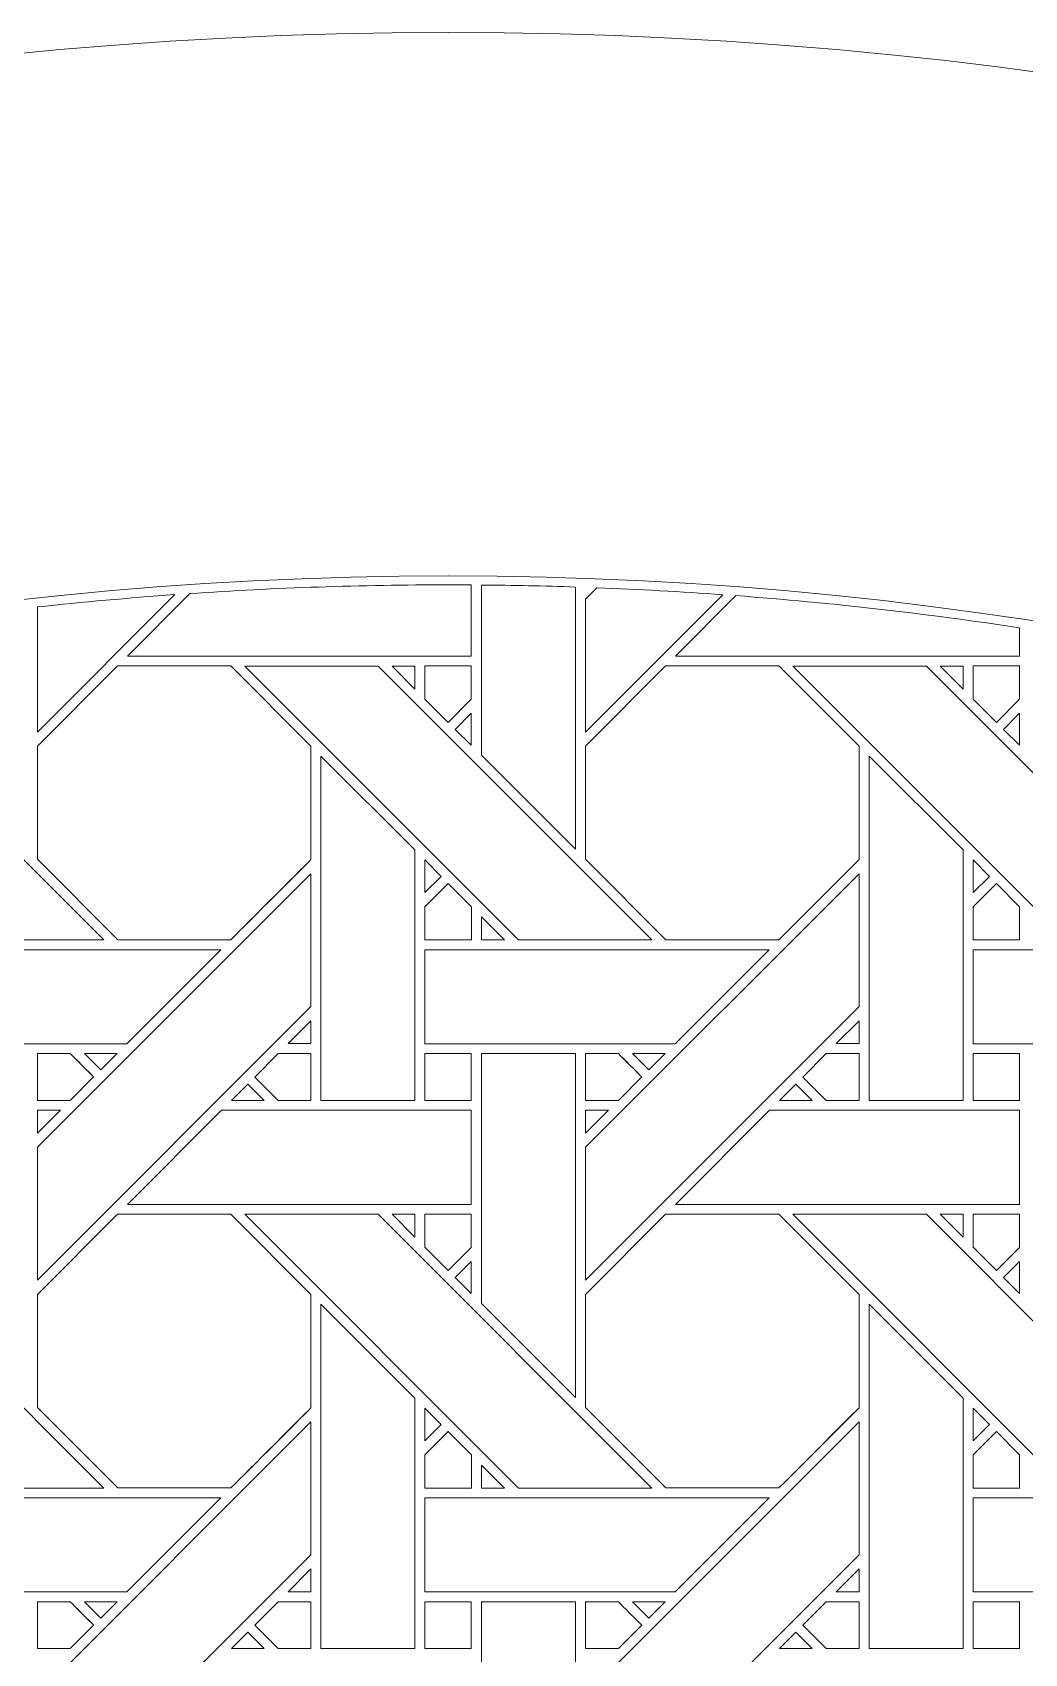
# Model space of a CAD drawing. Header units: inches. Extents: x 4.9 to 19.9, y 1.6 to 16.6.
# Drawn here: x 11.663 to 13.38, y 13.789 to 16.595 of the extents above; entities that cross this region are included whole.
import ezdxf

# ---------------------------------------------------------------- set-up
doc = ezdxf.new("R2010")
doc.units = ezdxf.units.IN
doc.header["$MEASUREMENT"] = 0
doc.layers.add('Design', color=7, linetype='Continuous', lineweight=0)

msp = doc.modelspace()

# ---------------------------------------------------------------- linework, layer by layer
at = {"layer": 'Design'}
for points, knots in [([(12.3829, 16.5948), (8.2407, 16.5948), (4.8829, 13.2369), (4.8829, 9.0948), (4.8829, 4.9526), (8.2407, 1.5948), (12.3829, 1.5948), (16.525, 1.5948), (19.8829, 4.9526), (19.8829, 9.0948), (19.8829, 13.2369), (16.525, 16.5948), (12.3829, 16.5948)], [0, 0, 0, 0, 1, 1, 1, 2, 2, 2, 3, 3, 3, 4, 4, 4, 4]), ([(12.3829, 15.6543), (8.7601, 15.6543), (5.8233, 12.7175), (5.8233, 9.0948), (5.8233, 5.472), (8.7601, 2.5353), (12.3829, 2.5353), (16.0056, 2.5353), (18.9424, 5.472), (18.9424, 9.0948), (18.9424, 12.7175), (16.0056, 15.6543), (12.3829, 15.6543)], [0, 0, 0, 0, 1, 1, 1, 2, 2, 2, 3, 3, 3, 4, 4, 4, 4]), ([(12.3829, 15.6389), (12.3962, 15.6389), (12.4095, 15.6387), (12.4228, 15.6386), (12.4228, 15.6386), (12.4228, 15.5155), (12.4228, 15.5155), (12.4228, 15.5155), (11.8275, 15.5155), (11.8275, 15.5155), (11.8275, 15.5155), (11.9357, 15.6237), (11.9357, 15.6237), (12.0835, 15.6337), (12.2326, 15.6389), (12.3829, 15.6389)], [0, 0, 0, 0, 1, 1, 1, 2, 2, 2, 3, 3, 3, 4, 4, 4, 5, 5, 5, 5]), ([(12.4403, 15.6385), (12.4948, 15.6381), (12.5491, 15.6369), (12.6032, 15.6351), (12.6032, 15.6351), (12.6032, 15.1812), (12.6032, 15.1812), (12.6032, 15.1812), (12.4403, 15.3441), (12.4403, 15.3441), (12.4403, 15.3441), (12.4403, 15.6385), (12.4403, 15.6385)], [0, 0, 0, 0, 1, 1, 1, 2, 2, 2, 3, 3, 3, 4, 4, 4, 4]), ([(12.6204, 15.6142), (12.6204, 15.6142), (12.6401, 15.6339), (12.6401, 15.6339), (12.7131, 15.6311), (12.7858, 15.627), (12.8581, 15.6218), (12.8581, 15.6218), (12.6204, 15.3841), (12.6204, 15.3841), (12.6204, 15.3841), (12.6204, 15.6142), (12.6204, 15.6142)], [0, 0, 0, 0, 1, 1, 1, 2, 2, 2, 3, 3, 3, 4, 4, 4, 4]), ([(11.6717, 15.6006), (11.7505, 15.6091), (11.8298, 15.6162), (11.9095, 15.6219), (11.9095, 15.6219), (11.6717, 15.3841), (11.6717, 15.3841), (11.6717, 15.3841), (11.6717, 15.6006), (11.6717, 15.6006)], [0, 0, 0, 0, 1, 1, 1, 2, 2, 2, 3, 3, 3, 3]), ([(13.3715, 15.5646), (13.3715, 15.5646), (13.3715, 15.5155), (13.3715, 15.5155), (13.3715, 15.5155), (12.7762, 15.5155), (12.7762, 15.5155), (12.7762, 15.5155), (12.8809, 15.6202), (12.8809, 15.6202), (13.0462, 15.6077), (13.2098, 15.5892), (13.3715, 15.5646)], [0, 0, 0, 0, 1, 1, 1, 2, 2, 2, 3, 3, 3, 4, 4, 4, 4]), ([(11.313, 15.4984), (11.313, 15.4984), (11.7867, 15.0248), (11.7867, 15.0248), (11.7867, 15.0248), (11.5556, 15.0248), (11.5556, 15.0248), (11.5556, 15.0248), (11.0821, 15.4984), (11.0821, 15.4984), (11.0821, 15.4984), (11.313, 15.4984), (11.313, 15.4984)], [0, 0, 0, 0, 1, 1, 1, 2, 2, 2, 3, 3, 3, 4, 4, 4, 4]), ([(11.6717, 15.1641), (11.6717, 15.1641), (11.6717, 15.3597), (11.6717, 15.3597), (11.6717, 15.3597), (11.8104, 15.4985), (11.8104, 15.4985), (11.8104, 15.4985), (12.0066, 15.4985), (12.0066, 15.4985), (12.0066, 15.4985), (12.1453, 15.3597), (12.1453, 15.3597), (12.1453, 15.3597), (12.1453, 15.1635), (12.1453, 15.1635), (12.1275, 15.1456), (12.0156, 15.0339), (12.0066, 15.0248), (12.0066, 15.0248), (11.8109, 15.0248), (11.8109, 15.0248), (11.8109, 15.0248), (11.6717, 15.1641), (11.6717, 15.1641)], [0, 0, 0, 0, 1, 1, 1, 2, 2, 2, 3, 3, 3, 4, 4, 4, 5, 5, 5, 6, 6, 6, 7, 7, 7, 8, 8, 8, 8]), ([(11.6717, 15.3597), (11.6717, 15.3597), (11.8104, 15.4985), (11.8104, 15.4985), (11.8104, 15.4985), (12.0066, 15.4985), (12.0066, 15.4985), (12.0066, 15.4985), (12.1453, 15.3597), (12.1453, 15.3597), (12.1453, 15.3597), (12.1453, 15.1635), (12.1453, 15.1635), (12.1274, 15.1455), (12.0155, 15.0338), (12.0066, 15.0248), (12.0066, 15.0248), (11.8109, 15.0248), (11.8109, 15.0248), (11.8109, 15.0248), (11.6717, 15.1641), (11.6717, 15.1641), (11.6717, 15.1641), (11.6717, 15.3597), (11.6717, 15.3597)], [0, 0, 0, 0, 1, 1, 1, 2, 2, 2, 3, 3, 3, 4, 4, 4, 5, 5, 5, 6, 6, 6, 7, 7, 7, 8, 8, 8, 8]), ([(12.7354, 15.0248), (12.7354, 15.0248), (12.5044, 15.0248), (12.5044, 15.0248), (12.5044, 15.0248), (12.0308, 15.4984), (12.0308, 15.4984), (12.0308, 15.4984), (12.2618, 15.4984), (12.2618, 15.4984), (12.2618, 15.4984), (12.7354, 15.0248), (12.7354, 15.0248)], [0, 0, 0, 0, 1, 1, 1, 2, 2, 2, 3, 3, 3, 4, 4, 4, 4]), ([(12.2859, 15.4984), (12.2859, 15.4984), (12.3253, 15.4984), (12.3253, 15.4984), (12.3253, 15.4984), (12.3253, 15.4586), (12.3253, 15.4586), (12.3253, 15.4586), (12.2859, 15.4984), (12.2859, 15.4984)], [0, 0, 0, 0, 1, 1, 1, 2, 2, 2, 3, 3, 3, 3]), ([(12.3425, 15.4413), (12.3425, 15.4413), (12.3425, 15.4985), (12.3425, 15.4985), (12.3425, 15.4985), (12.4228, 15.4985), (12.4228, 15.4985), (12.4228, 15.4985), (12.4228, 15.4409), (12.4228, 15.4409), (12.4228, 15.4409), (12.3828, 15.4009), (12.3828, 15.4009), (12.3828, 15.4009), (12.3425, 15.4413), (12.3425, 15.4413)], [0, 0, 0, 0, 1, 1, 1, 2, 2, 2, 3, 3, 3, 4, 4, 4, 5, 5, 5, 5]), ([(12.4228, 15.4409), (12.4228, 15.4409), (12.3828, 15.4009), (12.3828, 15.4009), (12.3828, 15.4009), (12.3425, 15.4413), (12.3425, 15.4413), (12.3425, 15.4413), (12.3425, 15.4985), (12.3425, 15.4985), (12.3425, 15.4985), (12.4228, 15.4985), (12.4228, 15.4985), (12.4228, 15.4985), (12.4228, 15.4409), (12.4228, 15.4409)], [0, 0, 0, 0, 1, 1, 1, 2, 2, 2, 3, 3, 3, 4, 4, 4, 5, 5, 5, 5]), ([(12.6204, 15.1641), (12.6204, 15.1641), (12.6204, 15.3597), (12.6204, 15.3597), (12.6204, 15.3597), (12.7591, 15.4985), (12.7591, 15.4985), (12.7591, 15.4985), (12.9553, 15.4985), (12.9553, 15.4985), (12.9553, 15.4985), (13.0941, 15.3597), (13.0941, 15.3597), (13.0941, 15.3597), (13.0941, 15.1635), (13.0941, 15.1635), (13.0763, 15.1456), (12.9643, 15.0339), (12.9553, 15.0248), (12.9553, 15.0248), (12.7596, 15.0248), (12.7596, 15.0248), (12.7596, 15.0248), (12.6204, 15.1641), (12.6204, 15.1641)], [0, 0, 0, 0, 1, 1, 1, 2, 2, 2, 3, 3, 3, 4, 4, 4, 5, 5, 5, 6, 6, 6, 7, 7, 7, 8, 8, 8, 8]), ([(12.6204, 15.3597), (12.6204, 15.3597), (12.7591, 15.4985), (12.7591, 15.4985), (12.7591, 15.4985), (12.9553, 15.4985), (12.9553, 15.4985), (12.9553, 15.4985), (13.0941, 15.3597), (13.0941, 15.3597), (13.0941, 15.3597), (13.0941, 15.1635), (13.0941, 15.1635), (13.0757, 15.145), (12.9639, 15.0334), (12.9553, 15.0248), (12.9553, 15.0248), (12.7596, 15.0248), (12.7596, 15.0248), (12.7596, 15.0248), (12.6204, 15.1641), (12.6204, 15.1641), (12.6204, 15.1641), (12.6204, 15.3597), (12.6204, 15.3597)], [0, 0, 0, 0, 1, 1, 1, 2, 2, 2, 3, 3, 3, 4, 4, 4, 5, 5, 5, 6, 6, 6, 7, 7, 7, 8, 8, 8, 8]), ([(13.6841, 15.0248), (13.6841, 15.0248), (13.4531, 15.0248), (13.4531, 15.0248), (13.4531, 15.0248), (12.9795, 15.4984), (12.9795, 15.4984), (12.9795, 15.4984), (13.2105, 15.4984), (13.2105, 15.4984), (13.2105, 15.4984), (13.6841, 15.0248), (13.6841, 15.0248)], [0, 0, 0, 0, 1, 1, 1, 2, 2, 2, 3, 3, 3, 4, 4, 4, 4]), ([(13.2346, 15.4984), (13.2346, 15.4984), (13.2741, 15.4984), (13.2741, 15.4984), (13.2741, 15.4984), (13.2741, 15.4586), (13.2741, 15.4586), (13.2741, 15.4586), (13.2346, 15.4984), (13.2346, 15.4984)], [0, 0, 0, 0, 1, 1, 1, 2, 2, 2, 3, 3, 3, 3]), ([(13.2913, 15.4413), (13.2913, 15.4413), (13.2913, 15.4985), (13.2913, 15.4985), (13.2913, 15.4985), (13.3715, 15.4985), (13.3715, 15.4985), (13.3715, 15.4985), (13.3715, 15.4409), (13.3715, 15.4409), (13.3715, 15.4409), (13.3316, 15.4009), (13.3316, 15.4009), (13.3316, 15.4009), (13.2913, 15.4413), (13.2913, 15.4413)], [0, 0, 0, 0, 1, 1, 1, 2, 2, 2, 3, 3, 3, 4, 4, 4, 5, 5, 5, 5]), ([(13.3715, 15.4409), (13.3715, 15.4409), (13.3316, 15.4009), (13.3316, 15.4009), (13.3316, 15.4009), (13.2913, 15.4413), (13.2913, 15.4413), (13.2913, 15.4413), (13.2913, 15.4985), (13.2913, 15.4985), (13.2913, 15.4985), (13.3715, 15.4985), (13.3715, 15.4985), (13.3715, 15.4985), (13.3715, 15.4409), (13.3715, 15.4409)], [0, 0, 0, 0, 1, 1, 1, 2, 2, 2, 3, 3, 3, 4, 4, 4, 5, 5, 5, 5]), ([(12.4228, 15.4166), (12.4228, 15.4166), (12.4228, 15.3614), (12.4228, 15.3614), (12.4228, 15.3614), (12.395, 15.3888), (12.395, 15.3888), (12.395, 15.3888), (12.4228, 15.4166), (12.4228, 15.4166)], [0, 0, 0, 0, 1, 1, 1, 2, 2, 2, 3, 3, 3, 3]), ([(13.3715, 15.4166), (13.3715, 15.4166), (13.3715, 15.3614), (13.3715, 15.3614), (13.3715, 15.3614), (13.3438, 15.3888), (13.3438, 15.3888), (13.3438, 15.3888), (13.3715, 15.4166), (13.3715, 15.4166)], [0, 0, 0, 0, 1, 1, 1, 2, 2, 2, 3, 3, 3, 3]), ([(12.1625, 14.7468), (12.1625, 14.7468), (12.1625, 15.3426), (12.1625, 15.3426), (12.1625, 15.3426), (12.3252, 15.1805), (12.3252, 15.1805), (12.3252, 15.1805), (12.3252, 14.7468), (12.3252, 14.7468), (12.3252, 14.7468), (12.1625, 14.7468), (12.1625, 14.7468)], [0, 0, 0, 0, 1, 1, 1, 2, 2, 2, 3, 3, 3, 4, 4, 4, 4]), ([(13.1112, 14.7468), (13.1112, 14.7468), (13.1112, 15.3426), (13.1112, 15.3426), (13.1112, 15.3426), (13.274, 15.1805), (13.274, 15.1805), (13.274, 15.1805), (13.274, 14.7468), (13.274, 14.7468), (13.274, 14.7468), (13.1112, 14.7468), (13.1112, 14.7468)], [0, 0, 0, 0, 1, 1, 1, 2, 2, 2, 3, 3, 3, 4, 4, 4, 4]), ([(12.3425, 15.1062), (12.3425, 15.1062), (12.3425, 15.163), (12.3425, 15.163), (12.3425, 15.163), (12.3707, 15.1344), (12.3707, 15.1344), (12.3707, 15.1344), (12.3425, 15.1062), (12.3425, 15.1062)], [0, 0, 0, 0, 1, 1, 1, 2, 2, 2, 3, 3, 3, 3]), ([(13.2913, 15.1062), (13.2913, 15.1062), (13.2913, 15.163), (13.2913, 15.163), (13.2913, 15.163), (13.3195, 15.1344), (13.3195, 15.1344), (13.3195, 15.1344), (13.2913, 15.1062), (13.2913, 15.1062)], [0, 0, 0, 0, 1, 1, 1, 2, 2, 2, 3, 3, 3, 3]), ([(12.1453, 14.909), (12.1453, 14.909), (11.6717, 14.4354), (11.6717, 14.4354), (11.6717, 14.4354), (11.6717, 14.6655), (11.6717, 14.6655), (11.6717, 14.6655), (12.1453, 15.139), (12.1453, 15.139), (12.1453, 15.139), (12.1453, 14.909), (12.1453, 14.909)], [0, 0, 0, 0, 1, 1, 1, 2, 2, 2, 3, 3, 3, 4, 4, 4, 4]), ([(12.3425, 15.0246), (12.3425, 15.0246), (12.3425, 15.0819), (12.3425, 15.0819), (12.3425, 15.0819), (12.3829, 15.1222), (12.3829, 15.1222), (12.3829, 15.1222), (12.4232, 15.0819), (12.4232, 15.0819), (12.4232, 15.0819), (12.4232, 15.0246), (12.4232, 15.0246), (12.4232, 15.0246), (12.3425, 15.0246), (12.3425, 15.0246)], [0, 0, 0, 0, 1, 1, 1, 2, 2, 2, 3, 3, 3, 4, 4, 4, 5, 5, 5, 5]), ([(12.3829, 15.1222), (12.3829, 15.1222), (12.4232, 15.0819), (12.4232, 15.0819), (12.4232, 15.0819), (12.4232, 15.0246), (12.4232, 15.0246), (12.4232, 15.0246), (12.3425, 15.0246), (12.3425, 15.0246), (12.3425, 15.0246), (12.3425, 15.0819), (12.3425, 15.0819), (12.3425, 15.0819), (12.3829, 15.1222), (12.3829, 15.1222)], [0, 0, 0, 0, 1, 1, 1, 2, 2, 2, 3, 3, 3, 4, 4, 4, 5, 5, 5, 5]), ([(13.0941, 14.909), (13.0941, 14.909), (12.6204, 14.4354), (12.6204, 14.4354), (12.6204, 14.4354), (12.6204, 14.6655), (12.6204, 14.6655), (12.6204, 14.6655), (13.0941, 15.139), (13.0941, 15.139), (13.0941, 15.139), (13.0941, 14.909), (13.0941, 14.909)], [0, 0, 0, 0, 1, 1, 1, 2, 2, 2, 3, 3, 3, 4, 4, 4, 4]), ([(13.2913, 15.0246), (13.2913, 15.0246), (13.2913, 15.0819), (13.2913, 15.0819), (13.2913, 15.0819), (13.3316, 15.1222), (13.3316, 15.1222), (13.3316, 15.1222), (13.3719, 15.0819), (13.3719, 15.0819), (13.3719, 15.0819), (13.3719, 15.0246), (13.3719, 15.0246), (13.3719, 15.0246), (13.2913, 15.0246), (13.2913, 15.0246)], [0, 0, 0, 0, 1, 1, 1, 2, 2, 2, 3, 3, 3, 4, 4, 4, 5, 5, 5, 5]), ([(13.3316, 15.1222), (13.3316, 15.1222), (13.3719, 15.0819), (13.3719, 15.0819), (13.3719, 15.0819), (13.3719, 15.0246), (13.3719, 15.0246), (13.3719, 15.0246), (13.2913, 15.0246), (13.2913, 15.0246), (13.2913, 15.0246), (13.2913, 15.0819), (13.2913, 15.0819), (13.2913, 15.0819), (13.3316, 15.1222), (13.3316, 15.1222)], [0, 0, 0, 0, 1, 1, 1, 2, 2, 2, 3, 3, 3, 4, 4, 4, 5, 5, 5, 5]), ([(12.4405, 15.0248), (12.4405, 15.0248), (12.4405, 15.0646), (12.4405, 15.0646), (12.4405, 15.0646), (12.4802, 15.0248), (12.4802, 15.0248), (12.4802, 15.0248), (12.4405, 15.0248), (12.4405, 15.0248)], [0, 0, 0, 0, 1, 1, 1, 2, 2, 2, 3, 3, 3, 3]), ([(11.9895, 15.0075), (11.9895, 15.0075), (11.8268, 14.8448), (11.8268, 14.8448), (11.8268, 14.8448), (11.3938, 14.8448), (11.3938, 14.8448), (11.3938, 14.8448), (11.3938, 15.0075), (11.3938, 15.0075), (11.3938, 15.0075), (11.9895, 15.0075), (11.9895, 15.0075)], [0, 0, 0, 0, 1, 1, 1, 2, 2, 2, 3, 3, 3, 4, 4, 4, 4]), ([(12.7755, 14.8448), (12.7755, 14.8448), (12.3425, 14.8448), (12.3425, 14.8448), (12.3425, 14.8448), (12.3425, 15.0075), (12.3425, 15.0075), (12.3425, 15.0075), (12.9382, 15.0075), (12.9382, 15.0075), (12.9382, 15.0075), (12.7755, 14.8448), (12.7755, 14.8448)], [0, 0, 0, 0, 1, 1, 1, 2, 2, 2, 3, 3, 3, 4, 4, 4, 4]), ([(13.7242, 14.8448), (13.7242, 14.8448), (13.2913, 14.8448), (13.2913, 14.8448), (13.2913, 14.8448), (13.2913, 15.0075), (13.2913, 15.0075), (13.2913, 15.0075), (13.887, 15.0075), (13.887, 15.0075), (13.887, 15.0075), (13.7242, 14.8448), (13.7242, 14.8448)], [0, 0, 0, 0, 1, 1, 1, 2, 2, 2, 3, 3, 3, 4, 4, 4, 4]), ([(12.1056, 14.8449), (12.1056, 14.8449), (12.1453, 14.8846), (12.1453, 14.8846), (12.1453, 14.8846), (12.1453, 14.8449), (12.1453, 14.8449), (12.1453, 14.8449), (12.1056, 14.8449), (12.1056, 14.8449)], [0, 0, 0, 0, 1, 1, 1, 2, 2, 2, 3, 3, 3, 3]), ([(13.0543, 14.8449), (13.0543, 14.8449), (13.0941, 14.8846), (13.0941, 14.8846), (13.0941, 14.8846), (13.0941, 14.8449), (13.0941, 14.8449), (13.0941, 14.8449), (13.0543, 14.8449), (13.0543, 14.8449)], [0, 0, 0, 0, 1, 1, 1, 2, 2, 2, 3, 3, 3, 3]), ([(11.7287, 14.8276), (11.7339, 14.8225), (11.7646, 14.7917), (11.7691, 14.7873), (11.7691, 14.7873), (11.7286, 14.7468), (11.7286, 14.7468), (11.7286, 14.7468), (11.6717, 14.7468), (11.6717, 14.7468), (11.6717, 14.7468), (11.6717, 14.8276), (11.6717, 14.8276), (11.6717, 14.8276), (11.7287, 14.8276), (11.7287, 14.8276)], [0, 0, 0, 0, 1, 1, 1, 2, 2, 2, 3, 3, 3, 4, 4, 4, 5, 5, 5, 5]), ([(11.7691, 14.7873), (11.7691, 14.7873), (11.7286, 14.7468), (11.7286, 14.7468), (11.7286, 14.7468), (11.6717, 14.7468), (11.6717, 14.7468), (11.6717, 14.7468), (11.6717, 14.8276), (11.6717, 14.8276), (11.6717, 14.8276), (11.7287, 14.8276), (11.7287, 14.8276), (11.7338, 14.8225), (11.7646, 14.7917), (11.7691, 14.7873)], [0, 0, 0, 0, 1, 1, 1, 2, 2, 2, 3, 3, 3, 4, 4, 4, 5, 5, 5, 5]), ([(11.7531, 14.8276), (11.7531, 14.8276), (11.8096, 14.8276), (11.8096, 14.8276), (11.8096, 14.8276), (11.7813, 14.7994), (11.7813, 14.7994), (11.7813, 14.7994), (11.7531, 14.8276), (11.7531, 14.8276)], [0, 0, 0, 0, 1, 1, 1, 2, 2, 2, 3, 3, 3, 3]), ([(12.0882, 14.7468), (12.0882, 14.7468), (12.0479, 14.7872), (12.0479, 14.7872), (12.0479, 14.7872), (12.0883, 14.8276), (12.0883, 14.8276), (12.0883, 14.8276), (12.1453, 14.8276), (12.1453, 14.8276), (12.1453, 14.8276), (12.1453, 14.7468), (12.1453, 14.7468), (12.1453, 14.7468), (12.0882, 14.7468), (12.0882, 14.7468)], [0, 0, 0, 0, 1, 1, 1, 2, 2, 2, 3, 3, 3, 4, 4, 4, 5, 5, 5, 5]), ([(12.1453, 14.8276), (12.1453, 14.8276), (12.1453, 14.7468), (12.1453, 14.7468), (12.1453, 14.7468), (12.0882, 14.7468), (12.0882, 14.7468), (12.0882, 14.7468), (12.0479, 14.7872), (12.0479, 14.7872), (12.0479, 14.7872), (12.0883, 14.8276), (12.0883, 14.8276), (12.0883, 14.8276), (12.1453, 14.8276), (12.1453, 14.8276)], [0, 0, 0, 0, 1, 1, 1, 2, 2, 2, 3, 3, 3, 4, 4, 4, 5, 5, 5, 5]), ([(12.3425, 14.8276), (12.3425, 14.8276), (12.4228, 14.8276), (12.4228, 14.8276), (12.4228, 14.8276), (12.4228, 14.7468), (12.4228, 14.7468), (12.4228, 14.7468), (12.3425, 14.7468), (12.3425, 14.7468), (12.3425, 14.7468), (12.3425, 14.8276), (12.3425, 14.8276)], [0, 0, 0, 0, 1, 1, 1, 2, 2, 2, 3, 3, 3, 4, 4, 4, 4]), ([(12.3425, 14.7468), (12.3425, 14.7468), (12.3425, 14.8276), (12.3425, 14.8276), (12.3425, 14.8276), (12.4228, 14.8276), (12.4228, 14.8276), (12.4228, 14.8276), (12.4228, 14.7468), (12.4228, 14.7468), (12.4228, 14.7468), (12.3425, 14.7468), (12.3425, 14.7468)], [0, 0, 0, 0, 1, 1, 1, 2, 2, 2, 3, 3, 3, 4, 4, 4, 4]), ([(12.4403, 14.3954), (12.4403, 14.3954), (12.4403, 14.8276), (12.4403, 14.8276), (12.4403, 14.8276), (12.6032, 14.8276), (12.6032, 14.8276), (12.6032, 14.8276), (12.6032, 14.2325), (12.6032, 14.2325), (12.6032, 14.2325), (12.4403, 14.3954), (12.4403, 14.3954)], [0, 0, 0, 0, 1, 1, 1, 2, 2, 2, 3, 3, 3, 4, 4, 4, 4]), ([(12.6775, 14.8276), (12.6826, 14.8225), (12.7134, 14.7917), (12.7178, 14.7873), (12.7178, 14.7873), (12.6774, 14.7468), (12.6774, 14.7468), (12.6774, 14.7468), (12.6204, 14.7468), (12.6204, 14.7468), (12.6204, 14.7468), (12.6204, 14.8276), (12.6204, 14.8276), (12.6204, 14.8276), (12.6775, 14.8276), (12.6775, 14.8276)], [0, 0, 0, 0, 1, 1, 1, 2, 2, 2, 3, 3, 3, 4, 4, 4, 5, 5, 5, 5]), ([(12.7178, 14.7873), (12.7178, 14.7873), (12.6774, 14.7468), (12.6774, 14.7468), (12.6774, 14.7468), (12.6204, 14.7468), (12.6204, 14.7468), (12.6204, 14.7468), (12.6204, 14.8276), (12.6204, 14.8276), (12.6204, 14.8276), (12.6775, 14.8276), (12.6775, 14.8276), (12.6827, 14.8224), (12.7135, 14.7916), (12.7178, 14.7873)], [0, 0, 0, 0, 1, 1, 1, 2, 2, 2, 3, 3, 3, 4, 4, 4, 5, 5, 5, 5]), ([(12.7018, 14.8276), (12.7018, 14.8276), (12.7583, 14.8276), (12.7583, 14.8276), (12.7583, 14.8276), (12.73, 14.7994), (12.73, 14.7994), (12.73, 14.7994), (12.7018, 14.8276), (12.7018, 14.8276)], [0, 0, 0, 0, 1, 1, 1, 2, 2, 2, 3, 3, 3, 3]), ([(13.037, 14.7468), (13.037, 14.7468), (12.9966, 14.7872), (12.9966, 14.7872), (12.9966, 14.7872), (13.037, 14.8276), (13.037, 14.8276), (13.037, 14.8276), (13.0941, 14.8276), (13.0941, 14.8276), (13.0941, 14.8276), (13.0941, 14.7468), (13.0941, 14.7468), (13.0941, 14.7468), (13.037, 14.7468), (13.037, 14.7468)], [0, 0, 0, 0, 1, 1, 1, 2, 2, 2, 3, 3, 3, 4, 4, 4, 5, 5, 5, 5]), ([(13.0941, 14.8276), (13.0941, 14.8276), (13.0941, 14.7468), (13.0941, 14.7468), (13.0941, 14.7468), (13.037, 14.7468), (13.037, 14.7468), (13.037, 14.7468), (12.9966, 14.7872), (12.9966, 14.7872), (12.9966, 14.7872), (13.037, 14.8276), (13.037, 14.8276), (13.037, 14.8276), (13.0941, 14.8276), (13.0941, 14.8276)], [0, 0, 0, 0, 1, 1, 1, 2, 2, 2, 3, 3, 3, 4, 4, 4, 5, 5, 5, 5]), ([(13.2913, 14.8276), (13.2913, 14.8276), (13.3715, 14.8276), (13.3715, 14.8276), (13.3715, 14.8276), (13.3715, 14.7468), (13.3715, 14.7468), (13.3715, 14.7468), (13.2913, 14.7468), (13.2913, 14.7468), (13.2913, 14.7468), (13.2913, 14.8276), (13.2913, 14.8276)], [0, 0, 0, 0, 1, 1, 1, 2, 2, 2, 3, 3, 3, 4, 4, 4, 4]), ([(13.2913, 14.7468), (13.2913, 14.7468), (13.2913, 14.8276), (13.2913, 14.8276), (13.2913, 14.8276), (13.3715, 14.8276), (13.3715, 14.8276), (13.3715, 14.8276), (13.3715, 14.7468), (13.3715, 14.7468), (13.3715, 14.7468), (13.2913, 14.7468), (13.2913, 14.7468)], [0, 0, 0, 0, 1, 1, 1, 2, 2, 2, 3, 3, 3, 4, 4, 4, 4]), ([(12.064, 14.7468), (12.064, 14.7468), (12.0075, 14.7468), (12.0075, 14.7468), (12.0075, 14.7468), (12.0358, 14.775), (12.0358, 14.775), (12.0358, 14.775), (12.064, 14.7468), (12.064, 14.7468)], [0, 0, 0, 0, 1, 1, 1, 2, 2, 2, 3, 3, 3, 3]), ([(13.0127, 14.7468), (13.0127, 14.7468), (12.9562, 14.7468), (12.9562, 14.7468), (12.9562, 14.7468), (12.9845, 14.775), (12.9845, 14.775), (12.9845, 14.775), (13.0127, 14.7468), (13.0127, 14.7468)], [0, 0, 0, 0, 1, 1, 1, 2, 2, 2, 3, 3, 3, 3]), ([(11.7115, 14.7296), (11.7115, 14.7296), (11.6717, 14.6898), (11.6717, 14.6898), (11.6717, 14.6898), (11.6717, 14.7296), (11.6717, 14.7296), (11.6717, 14.7296), (11.7115, 14.7296), (11.7115, 14.7296)], [0, 0, 0, 0, 1, 1, 1, 2, 2, 2, 3, 3, 3, 3]), ([(12.4228, 14.7296), (12.4228, 14.7296), (12.4228, 14.5668), (12.4228, 14.5668), (12.4228, 14.5668), (11.8275, 14.5668), (11.8275, 14.5668), (11.8275, 14.5668), (11.9904, 14.7296), (11.9904, 14.7296), (11.9904, 14.7296), (12.4228, 14.7296), (12.4228, 14.7296)], [0, 0, 0, 0, 1, 1, 1, 2, 2, 2, 3, 3, 3, 4, 4, 4, 4]), ([(12.6602, 14.7296), (12.6602, 14.7296), (12.6204, 14.6898), (12.6204, 14.6898), (12.6204, 14.6898), (12.6204, 14.7296), (12.6204, 14.7296), (12.6204, 14.7296), (12.6602, 14.7296), (12.6602, 14.7296)], [0, 0, 0, 0, 1, 1, 1, 2, 2, 2, 3, 3, 3, 3]), ([(13.3715, 14.7296), (13.3715, 14.7296), (13.3715, 14.5668), (13.3715, 14.5668), (13.3715, 14.5668), (12.7762, 14.5668), (12.7762, 14.5668), (12.7762, 14.5668), (12.9391, 14.7296), (12.9391, 14.7296), (12.9391, 14.7296), (13.3715, 14.7296), (13.3715, 14.7296)], [0, 0, 0, 0, 1, 1, 1, 2, 2, 2, 3, 3, 3, 4, 4, 4, 4]), ([(11.7867, 14.076), (11.7867, 14.076), (11.5556, 14.076), (11.5556, 14.076), (11.5556, 14.076), (11.0821, 14.5497), (11.0821, 14.5497), (11.0821, 14.5497), (11.313, 14.5497), (11.313, 14.5497), (11.313, 14.5497), (11.7867, 14.076), (11.7867, 14.076)], [0, 0, 0, 0, 1, 1, 1, 2, 2, 2, 3, 3, 3, 4, 4, 4, 4]), ([(11.8104, 14.5497), (11.8104, 14.5497), (12.0066, 14.5497), (12.0066, 14.5497), (12.0066, 14.5497), (12.1453, 14.411), (12.1453, 14.411), (12.1453, 14.411), (12.1453, 14.2148), (12.1453, 14.2148), (12.1275, 14.1969), (12.0156, 14.0851), (12.0066, 14.0761), (12.0066, 14.0761), (11.8109, 14.0761), (11.8109, 14.0761), (11.8109, 14.0761), (11.6717, 14.2153), (11.6717, 14.2153), (11.6717, 14.2153), (11.6717, 14.411), (11.6717, 14.411), (11.6717, 14.411), (11.8104, 14.5497), (11.8104, 14.5497)], [0, 0, 0, 0, 1, 1, 1, 2, 2, 2, 3, 3, 3, 4, 4, 4, 5, 5, 5, 6, 6, 6, 7, 7, 7, 8, 8, 8, 8]), ([(12.0066, 14.5497), (12.0066, 14.5497), (12.1453, 14.411), (12.1453, 14.411), (12.1453, 14.411), (12.1453, 14.2148), (12.1453, 14.2148), (12.1272, 14.1966), (12.0154, 14.0849), (12.0066, 14.0761), (12.0066, 14.0761), (11.8109, 14.0761), (11.8109, 14.0761), (11.8109, 14.0761), (11.6717, 14.2153), (11.6717, 14.2153), (11.6717, 14.2153), (11.6717, 14.411), (11.6717, 14.411), (11.6717, 14.411), (11.8104, 14.5497), (11.8104, 14.5497), (11.8104, 14.5497), (12.0066, 14.5497), (12.0066, 14.5497)], [0, 0, 0, 0, 1, 1, 1, 2, 2, 2, 3, 3, 3, 4, 4, 4, 5, 5, 5, 6, 6, 6, 7, 7, 7, 8, 8, 8, 8]), ([(12.7354, 14.076), (12.7354, 14.076), (12.5044, 14.076), (12.5044, 14.076), (12.5044, 14.076), (12.0308, 14.5497), (12.0308, 14.5497), (12.0308, 14.5497), (12.2618, 14.5497), (12.2618, 14.5497), (12.2618, 14.5497), (12.7354, 14.076), (12.7354, 14.076)], [0, 0, 0, 0, 1, 1, 1, 2, 2, 2, 3, 3, 3, 4, 4, 4, 4]), ([(12.2859, 14.5497), (12.2859, 14.5497), (12.3253, 14.5497), (12.3253, 14.5497), (12.3253, 14.5497), (12.3253, 14.5099), (12.3253, 14.5099), (12.3253, 14.5099), (12.2859, 14.5497), (12.2859, 14.5497)], [0, 0, 0, 0, 1, 1, 1, 2, 2, 2, 3, 3, 3, 3]), ([(12.4228, 14.5497), (12.4228, 14.5497), (12.4228, 14.4921), (12.4228, 14.4921), (12.4228, 14.4921), (12.3828, 14.4522), (12.3828, 14.4522), (12.3828, 14.4522), (12.3425, 14.4925), (12.3425, 14.4925), (12.3425, 14.4925), (12.3425, 14.5497), (12.3425, 14.5497), (12.3425, 14.5497), (12.4228, 14.5497), (12.4228, 14.5497)], [0, 0, 0, 0, 1, 1, 1, 2, 2, 2, 3, 3, 3, 4, 4, 4, 5, 5, 5, 5]), ([(12.4228, 14.4921), (12.4228, 14.4921), (12.3828, 14.4522), (12.3828, 14.4522), (12.3828, 14.4522), (12.3425, 14.4925), (12.3425, 14.4925), (12.3425, 14.4925), (12.3425, 14.5497), (12.3425, 14.5497), (12.3425, 14.5497), (12.4228, 14.5497), (12.4228, 14.5497), (12.4228, 14.5497), (12.4228, 14.4921), (12.4228, 14.4921)], [0, 0, 0, 0, 1, 1, 1, 2, 2, 2, 3, 3, 3, 4, 4, 4, 5, 5, 5, 5]), ([(12.7591, 14.5497), (12.7591, 14.5497), (12.9553, 14.5497), (12.9553, 14.5497), (12.9553, 14.5497), (13.0941, 14.411), (13.0941, 14.411), (13.0941, 14.411), (13.0941, 14.2148), (13.0941, 14.2148), (13.0763, 14.1969), (12.9643, 14.0851), (12.9553, 14.0761), (12.9553, 14.0761), (12.7596, 14.0761), (12.7596, 14.0761), (12.7596, 14.0761), (12.6204, 14.2153), (12.6204, 14.2153), (12.6204, 14.2153), (12.6204, 14.411), (12.6204, 14.411), (12.6204, 14.411), (12.7591, 14.5497), (12.7591, 14.5497)], [0, 0, 0, 0, 1, 1, 1, 2, 2, 2, 3, 3, 3, 4, 4, 4, 5, 5, 5, 6, 6, 6, 7, 7, 7, 8, 8, 8, 8]), ([(12.9553, 14.5497), (12.9553, 14.5497), (13.0941, 14.411), (13.0941, 14.411), (13.0941, 14.411), (13.0941, 14.2148), (13.0941, 14.2148), (13.0761, 14.1967), (12.9642, 14.085), (12.9553, 14.0761), (12.9553, 14.0761), (12.7596, 14.0761), (12.7596, 14.0761), (12.7596, 14.0761), (12.6204, 14.2153), (12.6204, 14.2153), (12.6204, 14.2153), (12.6204, 14.411), (12.6204, 14.411), (12.6204, 14.411), (12.7591, 14.5497), (12.7591, 14.5497), (12.7591, 14.5497), (12.9553, 14.5497), (12.9553, 14.5497)], [0, 0, 0, 0, 1, 1, 1, 2, 2, 2, 3, 3, 3, 4, 4, 4, 5, 5, 5, 6, 6, 6, 7, 7, 7, 8, 8, 8, 8]), ([(13.6841, 14.076), (13.6841, 14.076), (13.4531, 14.076), (13.4531, 14.076), (13.4531, 14.076), (12.9795, 14.5497), (12.9795, 14.5497), (12.9795, 14.5497), (13.2105, 14.5497), (13.2105, 14.5497), (13.2105, 14.5497), (13.6841, 14.076), (13.6841, 14.076)], [0, 0, 0, 0, 1, 1, 1, 2, 2, 2, 3, 3, 3, 4, 4, 4, 4]), ([(13.2346, 14.5497), (13.2346, 14.5497), (13.2741, 14.5497), (13.2741, 14.5497), (13.2741, 14.5497), (13.2741, 14.5099), (13.2741, 14.5099), (13.2741, 14.5099), (13.2346, 14.5497), (13.2346, 14.5497)], [0, 0, 0, 0, 1, 1, 1, 2, 2, 2, 3, 3, 3, 3]), ([(13.3715, 14.5497), (13.3715, 14.5497), (13.3715, 14.4921), (13.3715, 14.4921), (13.3715, 14.4921), (13.3316, 14.4522), (13.3316, 14.4522), (13.3316, 14.4522), (13.2913, 14.4925), (13.2913, 14.4925), (13.2913, 14.4925), (13.2913, 14.5497), (13.2913, 14.5497), (13.2913, 14.5497), (13.3715, 14.5497), (13.3715, 14.5497)], [0, 0, 0, 0, 1, 1, 1, 2, 2, 2, 3, 3, 3, 4, 4, 4, 5, 5, 5, 5]), ([(13.3715, 14.4921), (13.3715, 14.4921), (13.3316, 14.4522), (13.3316, 14.4522), (13.3316, 14.4522), (13.2913, 14.4925), (13.2913, 14.4925), (13.2913, 14.4925), (13.2913, 14.5497), (13.2913, 14.5497), (13.2913, 14.5497), (13.3715, 14.5497), (13.3715, 14.5497), (13.3715, 14.5497), (13.3715, 14.4921), (13.3715, 14.4921)], [0, 0, 0, 0, 1, 1, 1, 2, 2, 2, 3, 3, 3, 4, 4, 4, 5, 5, 5, 5]), ([(12.4228, 14.4679), (12.4228, 14.4679), (12.4228, 14.4127), (12.4228, 14.4127), (12.4228, 14.4127), (12.395, 14.4401), (12.395, 14.4401), (12.395, 14.4401), (12.4228, 14.4679), (12.4228, 14.4679)], [0, 0, 0, 0, 1, 1, 1, 2, 2, 2, 3, 3, 3, 3]), ([(13.3715, 14.4679), (13.3715, 14.4679), (13.3715, 14.4127), (13.3715, 14.4127), (13.3715, 14.4127), (13.3438, 14.4401), (13.3438, 14.4401), (13.3438, 14.4401), (13.3715, 14.4679), (13.3715, 14.4679)], [0, 0, 0, 0, 1, 1, 1, 2, 2, 2, 3, 3, 3, 3]), ([(12.1625, 13.798), (12.1625, 13.798), (12.1625, 14.3939), (12.1625, 14.3939), (12.1625, 14.3939), (12.3252, 14.2317), (12.3252, 14.2317), (12.3252, 14.2317), (12.3252, 13.798), (12.3252, 13.798), (12.3252, 13.798), (12.1625, 13.798), (12.1625, 13.798)], [0, 0, 0, 0, 1, 1, 1, 2, 2, 2, 3, 3, 3, 4, 4, 4, 4]), ([(13.1112, 13.798), (13.1112, 13.798), (13.1112, 14.3939), (13.1112, 14.3939), (13.1112, 14.3939), (13.274, 14.2317), (13.274, 14.2317), (13.274, 14.2317), (13.274, 13.798), (13.274, 13.798), (13.274, 13.798), (13.1112, 13.798), (13.1112, 13.798)], [0, 0, 0, 0, 1, 1, 1, 2, 2, 2, 3, 3, 3, 4, 4, 4, 4]), ([(12.3425, 14.1575), (12.3425, 14.1575), (12.3425, 14.2142), (12.3425, 14.2142), (12.3425, 14.2142), (12.3707, 14.1857), (12.3707, 14.1857), (12.3707, 14.1857), (12.3425, 14.1575), (12.3425, 14.1575)], [0, 0, 0, 0, 1, 1, 1, 2, 2, 2, 3, 3, 3, 3]), ([(13.2913, 14.1575), (13.2913, 14.1575), (13.2913, 14.2142), (13.2913, 14.2142), (13.2913, 14.2142), (13.3195, 14.1857), (13.3195, 14.1857), (13.3195, 14.1857), (13.2913, 14.1575), (13.2913, 14.1575)], [0, 0, 0, 0, 1, 1, 1, 2, 2, 2, 3, 3, 3, 3]), ([(12.1453, 13.9603), (12.1453, 13.9603), (11.6717, 13.4866), (11.6717, 13.4866), (11.6717, 13.4866), (11.6717, 13.7167), (11.6717, 13.7167), (11.6717, 13.7167), (12.1453, 14.1903), (12.1453, 14.1903), (12.1453, 14.1903), (12.1453, 13.9603), (12.1453, 13.9603)], [0, 0, 0, 0, 1, 1, 1, 2, 2, 2, 3, 3, 3, 4, 4, 4, 4]), ([(12.3425, 14.0759), (12.3425, 14.0759), (12.3425, 14.1332), (12.3425, 14.1332), (12.3425, 14.1332), (12.3829, 14.1735), (12.3829, 14.1735), (12.3829, 14.1735), (12.4232, 14.1332), (12.4232, 14.1332), (12.4232, 14.1332), (12.4232, 14.0759), (12.4232, 14.0759), (12.4232, 14.0759), (12.3425, 14.0759), (12.3425, 14.0759)], [0, 0, 0, 0, 1, 1, 1, 2, 2, 2, 3, 3, 3, 4, 4, 4, 5, 5, 5, 5]), ([(12.3829, 14.1735), (12.3829, 14.1735), (12.4232, 14.1332), (12.4232, 14.1332), (12.4232, 14.1332), (12.4232, 14.0759), (12.4232, 14.0759), (12.4232, 14.0759), (12.3425, 14.0759), (12.3425, 14.0759), (12.3425, 14.0759), (12.3425, 14.1332), (12.3425, 14.1332), (12.3425, 14.1332), (12.3829, 14.1735), (12.3829, 14.1735)], [0, 0, 0, 0, 1, 1, 1, 2, 2, 2, 3, 3, 3, 4, 4, 4, 5, 5, 5, 5]), ([(13.0941, 13.9603), (13.0941, 13.9603), (12.6204, 13.4866), (12.6204, 13.4866), (12.6204, 13.4866), (12.6204, 13.7167), (12.6204, 13.7167), (12.6204, 13.7167), (13.0941, 14.1903), (13.0941, 14.1903), (13.0941, 14.1903), (13.0941, 13.9603), (13.0941, 13.9603)], [0, 0, 0, 0, 1, 1, 1, 2, 2, 2, 3, 3, 3, 4, 4, 4, 4]), ([(13.2913, 14.0759), (13.2913, 14.0759), (13.2913, 14.1332), (13.2913, 14.1332), (13.2913, 14.1332), (13.3316, 14.1735), (13.3316, 14.1735), (13.3316, 14.1735), (13.3719, 14.1332), (13.3719, 14.1332), (13.3719, 14.1332), (13.3719, 14.0759), (13.3719, 14.0759), (13.3719, 14.0759), (13.2913, 14.0759), (13.2913, 14.0759)], [0, 0, 0, 0, 1, 1, 1, 2, 2, 2, 3, 3, 3, 4, 4, 4, 5, 5, 5, 5]), ([(13.3316, 14.1735), (13.3316, 14.1735), (13.3719, 14.1332), (13.3719, 14.1332), (13.3719, 14.1332), (13.3719, 14.0759), (13.3719, 14.0759), (13.3719, 14.0759), (13.2913, 14.0759), (13.2913, 14.0759), (13.2913, 14.0759), (13.2913, 14.1332), (13.2913, 14.1332), (13.2913, 14.1332), (13.3316, 14.1735), (13.3316, 14.1735)], [0, 0, 0, 0, 1, 1, 1, 2, 2, 2, 3, 3, 3, 4, 4, 4, 5, 5, 5, 5]), ([(12.4405, 14.076), (12.4405, 14.076), (12.4405, 14.1158), (12.4405, 14.1158), (12.4405, 14.1158), (12.4802, 14.076), (12.4802, 14.076), (12.4802, 14.076), (12.4405, 14.076), (12.4405, 14.076)], [0, 0, 0, 0, 1, 1, 1, 2, 2, 2, 3, 3, 3, 3]), ([(11.9895, 14.0588), (11.9895, 14.0588), (11.8268, 13.8961), (11.8268, 13.8961), (11.8268, 13.8961), (11.3938, 13.8961), (11.3938, 13.8961), (11.3938, 13.8961), (11.3938, 14.0588), (11.3938, 14.0588), (11.3938, 14.0588), (11.9895, 14.0588), (11.9895, 14.0588)], [0, 0, 0, 0, 1, 1, 1, 2, 2, 2, 3, 3, 3, 4, 4, 4, 4]), ([(12.9383, 14.0588), (12.9383, 14.0588), (12.7755, 13.8961), (12.7755, 13.8961), (12.7755, 13.8961), (12.3425, 13.8961), (12.3425, 13.8961), (12.3425, 13.8961), (12.3425, 14.0588), (12.3425, 14.0588), (12.3425, 14.0588), (12.9383, 14.0588), (12.9383, 14.0588)], [0, 0, 0, 0, 1, 1, 1, 2, 2, 2, 3, 3, 3, 4, 4, 4, 4]), ([(13.887, 14.0588), (13.887, 14.0588), (13.7242, 13.8961), (13.7242, 13.8961), (13.7242, 13.8961), (13.2913, 13.8961), (13.2913, 13.8961), (13.2913, 13.8961), (13.2913, 14.0588), (13.2913, 14.0588), (13.2913, 14.0588), (13.887, 14.0588), (13.887, 14.0588)], [0, 0, 0, 0, 1, 1, 1, 2, 2, 2, 3, 3, 3, 4, 4, 4, 4]), ([(12.1056, 13.8961), (12.1056, 13.8961), (12.1453, 13.9359), (12.1453, 13.9359), (12.1453, 13.9359), (12.1453, 13.8961), (12.1453, 13.8961), (12.1453, 13.8961), (12.1056, 13.8961), (12.1056, 13.8961)], [0, 0, 0, 0, 1, 1, 1, 2, 2, 2, 3, 3, 3, 3]), ([(13.0543, 13.8961), (13.0543, 13.8961), (13.0941, 13.9359), (13.0941, 13.9359), (13.0941, 13.9359), (13.0941, 13.8961), (13.0941, 13.8961), (13.0941, 13.8961), (13.0543, 13.8961), (13.0543, 13.8961)], [0, 0, 0, 0, 1, 1, 1, 2, 2, 2, 3, 3, 3, 3]), ([(11.7287, 13.8789), (11.7339, 13.8738), (11.7646, 13.8429), (11.7691, 13.8385), (11.7691, 13.8385), (11.7286, 13.7981), (11.7286, 13.7981), (11.7286, 13.7981), (11.6717, 13.7981), (11.6717, 13.7981), (11.6717, 13.7981), (11.6717, 13.8789), (11.6717, 13.8789), (11.6717, 13.8789), (11.7287, 13.8789), (11.7287, 13.8789)], [0, 0, 0, 0, 1, 1, 1, 2, 2, 2, 3, 3, 3, 4, 4, 4, 5, 5, 5, 5]), ([(11.7691, 13.8385), (11.7691, 13.8385), (11.7286, 13.7981), (11.7286, 13.7981), (11.7286, 13.7981), (11.6717, 13.7981), (11.6717, 13.7981), (11.6717, 13.7981), (11.6717, 13.8789), (11.6717, 13.8789), (11.6717, 13.8789), (11.7287, 13.8789), (11.7287, 13.8789), (11.7338, 13.8738), (11.7646, 13.843), (11.7691, 13.8385)], [0, 0, 0, 0, 1, 1, 1, 2, 2, 2, 3, 3, 3, 4, 4, 4, 5, 5, 5, 5]), ([(11.7531, 13.8788), (11.7531, 13.8788), (11.8096, 13.8788), (11.8096, 13.8788), (11.8096, 13.8788), (11.7813, 13.8506), (11.7813, 13.8506), (11.7813, 13.8506), (11.7531, 13.8788), (11.7531, 13.8788)], [0, 0, 0, 0, 1, 1, 1, 2, 2, 2, 3, 3, 3, 3]), ([(12.0882, 13.7981), (12.0882, 13.7981), (12.0479, 13.8385), (12.0479, 13.8385), (12.0479, 13.8385), (12.0883, 13.8789), (12.0883, 13.8789), (12.0883, 13.8789), (12.1453, 13.8789), (12.1453, 13.8789), (12.1453, 13.8789), (12.1453, 13.7981), (12.1453, 13.7981), (12.1453, 13.7981), (12.0882, 13.7981), (12.0882, 13.7981)], [0, 0, 0, 0, 1, 1, 1, 2, 2, 2, 3, 3, 3, 4, 4, 4, 5, 5, 5, 5]), ([(12.1453, 13.8789), (12.1453, 13.8789), (12.1453, 13.7981), (12.1453, 13.7981), (12.1453, 13.7981), (12.0882, 13.7981), (12.0882, 13.7981), (12.0882, 13.7981), (12.0479, 13.8385), (12.0479, 13.8385), (12.0479, 13.8385), (12.0883, 13.8789), (12.0883, 13.8789), (12.0883, 13.8789), (12.1453, 13.8789), (12.1453, 13.8789)], [0, 0, 0, 0, 1, 1, 1, 2, 2, 2, 3, 3, 3, 4, 4, 4, 5, 5, 5, 5]), ([(12.3425, 13.8789), (12.3425, 13.8789), (12.4228, 13.8789), (12.4228, 13.8789), (12.4228, 13.8789), (12.4228, 13.7981), (12.4228, 13.7981), (12.4228, 13.7981), (12.3425, 13.7981), (12.3425, 13.7981), (12.3425, 13.7981), (12.3425, 13.8789), (12.3425, 13.8789)], [0, 0, 0, 0, 1, 1, 1, 2, 2, 2, 3, 3, 3, 4, 4, 4, 4]), ([(12.4228, 13.8789), (12.4228, 13.8789), (12.4228, 13.7981), (12.4228, 13.7981), (12.4228, 13.7981), (12.3425, 13.7981), (12.3425, 13.7981), (12.3425, 13.7981), (12.3425, 13.8789), (12.3425, 13.8789), (12.3425, 13.8789), (12.4228, 13.8789), (12.4228, 13.8789)], [0, 0, 0, 0, 1, 1, 1, 2, 2, 2, 3, 3, 3, 4, 4, 4, 4]), ([(12.4403, 13.4466), (12.4403, 13.4466), (12.4403, 13.8788), (12.4403, 13.8788), (12.4403, 13.8788), (12.6032, 13.8788), (12.6032, 13.8788), (12.6032, 13.8788), (12.6032, 13.2837), (12.6032, 13.2837), (12.6032, 13.2837), (12.4403, 13.4466), (12.4403, 13.4466)], [0, 0, 0, 0, 1, 1, 1, 2, 2, 2, 3, 3, 3, 4, 4, 4, 4]), ([(12.6775, 13.8789), (12.6826, 13.8738), (12.7134, 13.8429), (12.7178, 13.8385), (12.7178, 13.8385), (12.6774, 13.7981), (12.6774, 13.7981), (12.6774, 13.7981), (12.6204, 13.7981), (12.6204, 13.7981), (12.6204, 13.7981), (12.6204, 13.8789), (12.6204, 13.8789), (12.6204, 13.8789), (12.6775, 13.8789), (12.6775, 13.8789)], [0, 0, 0, 0, 1, 1, 1, 2, 2, 2, 3, 3, 3, 4, 4, 4, 5, 5, 5, 5]), ([(12.7178, 13.8385), (12.7178, 13.8385), (12.6774, 13.7981), (12.6774, 13.7981), (12.6774, 13.7981), (12.6204, 13.7981), (12.6204, 13.7981), (12.6204, 13.7981), (12.6204, 13.8789), (12.6204, 13.8789), (12.6204, 13.8789), (12.6775, 13.8789), (12.6775, 13.8789), (12.6826, 13.8737), (12.7134, 13.8429), (12.7178, 13.8385)], [0, 0, 0, 0, 1, 1, 1, 2, 2, 2, 3, 3, 3, 4, 4, 4, 5, 5, 5, 5]), ([(12.7018, 13.8788), (12.7018, 13.8788), (12.7583, 13.8788), (12.7583, 13.8788), (12.7583, 13.8788), (12.73, 13.8506), (12.73, 13.8506), (12.73, 13.8506), (12.7018, 13.8788), (12.7018, 13.8788)], [0, 0, 0, 0, 1, 1, 1, 2, 2, 2, 3, 3, 3, 3]), ([(13.037, 13.7981), (13.037, 13.7981), (12.9966, 13.8385), (12.9966, 13.8385), (12.9966, 13.8385), (13.037, 13.8789), (13.037, 13.8789), (13.037, 13.8789), (13.0941, 13.8789), (13.0941, 13.8789), (13.0941, 13.8789), (13.0941, 13.7981), (13.0941, 13.7981), (13.0941, 13.7981), (13.037, 13.7981), (13.037, 13.7981)], [0, 0, 0, 0, 1, 1, 1, 2, 2, 2, 3, 3, 3, 4, 4, 4, 5, 5, 5, 5]), ([(13.0941, 13.8789), (13.0941, 13.8789), (13.0941, 13.7981), (13.0941, 13.7981), (13.0941, 13.7981), (13.037, 13.7981), (13.037, 13.7981), (13.037, 13.7981), (12.9966, 13.8385), (12.9966, 13.8385), (12.9966, 13.8385), (13.037, 13.8789), (13.037, 13.8789), (13.037, 13.8789), (13.0941, 13.8789), (13.0941, 13.8789)], [0, 0, 0, 0, 1, 1, 1, 2, 2, 2, 3, 3, 3, 4, 4, 4, 5, 5, 5, 5]), ([(13.2913, 13.8789), (13.2913, 13.8789), (13.3715, 13.8789), (13.3715, 13.8789), (13.3715, 13.8789), (13.3715, 13.7981), (13.3715, 13.7981), (13.3715, 13.7981), (13.2913, 13.7981), (13.2913, 13.7981), (13.2913, 13.7981), (13.2913, 13.8789), (13.2913, 13.8789)], [0, 0, 0, 0, 1, 1, 1, 2, 2, 2, 3, 3, 3, 4, 4, 4, 4]), ([(13.3715, 13.8789), (13.3715, 13.8789), (13.3715, 13.7981), (13.3715, 13.7981), (13.3715, 13.7981), (13.2913, 13.7981), (13.2913, 13.7981), (13.2913, 13.7981), (13.2913, 13.8789), (13.2913, 13.8789), (13.2913, 13.8789), (13.3715, 13.8789), (13.3715, 13.8789)], [0, 0, 0, 0, 1, 1, 1, 2, 2, 2, 3, 3, 3, 4, 4, 4, 4]), ([(12.064, 13.798), (12.064, 13.798), (12.0075, 13.798), (12.0075, 13.798), (12.0075, 13.798), (12.0358, 13.8263), (12.0358, 13.8263), (12.0358, 13.8263), (12.064, 13.798), (12.064, 13.798)], [0, 0, 0, 0, 1, 1, 1, 2, 2, 2, 3, 3, 3, 3]), ([(13.0127, 13.798), (13.0127, 13.798), (12.9562, 13.798), (12.9562, 13.798), (12.9562, 13.798), (12.9845, 13.8263), (12.9845, 13.8263), (12.9845, 13.8263), (13.0127, 13.798), (13.0127, 13.798)], [0, 0, 0, 0, 1, 1, 1, 2, 2, 2, 3, 3, 3, 3])]:
    msp.add_open_spline(points, degree=3, knots=knots, dxfattribs=at)

doc.saveas('drawing.dxf')
